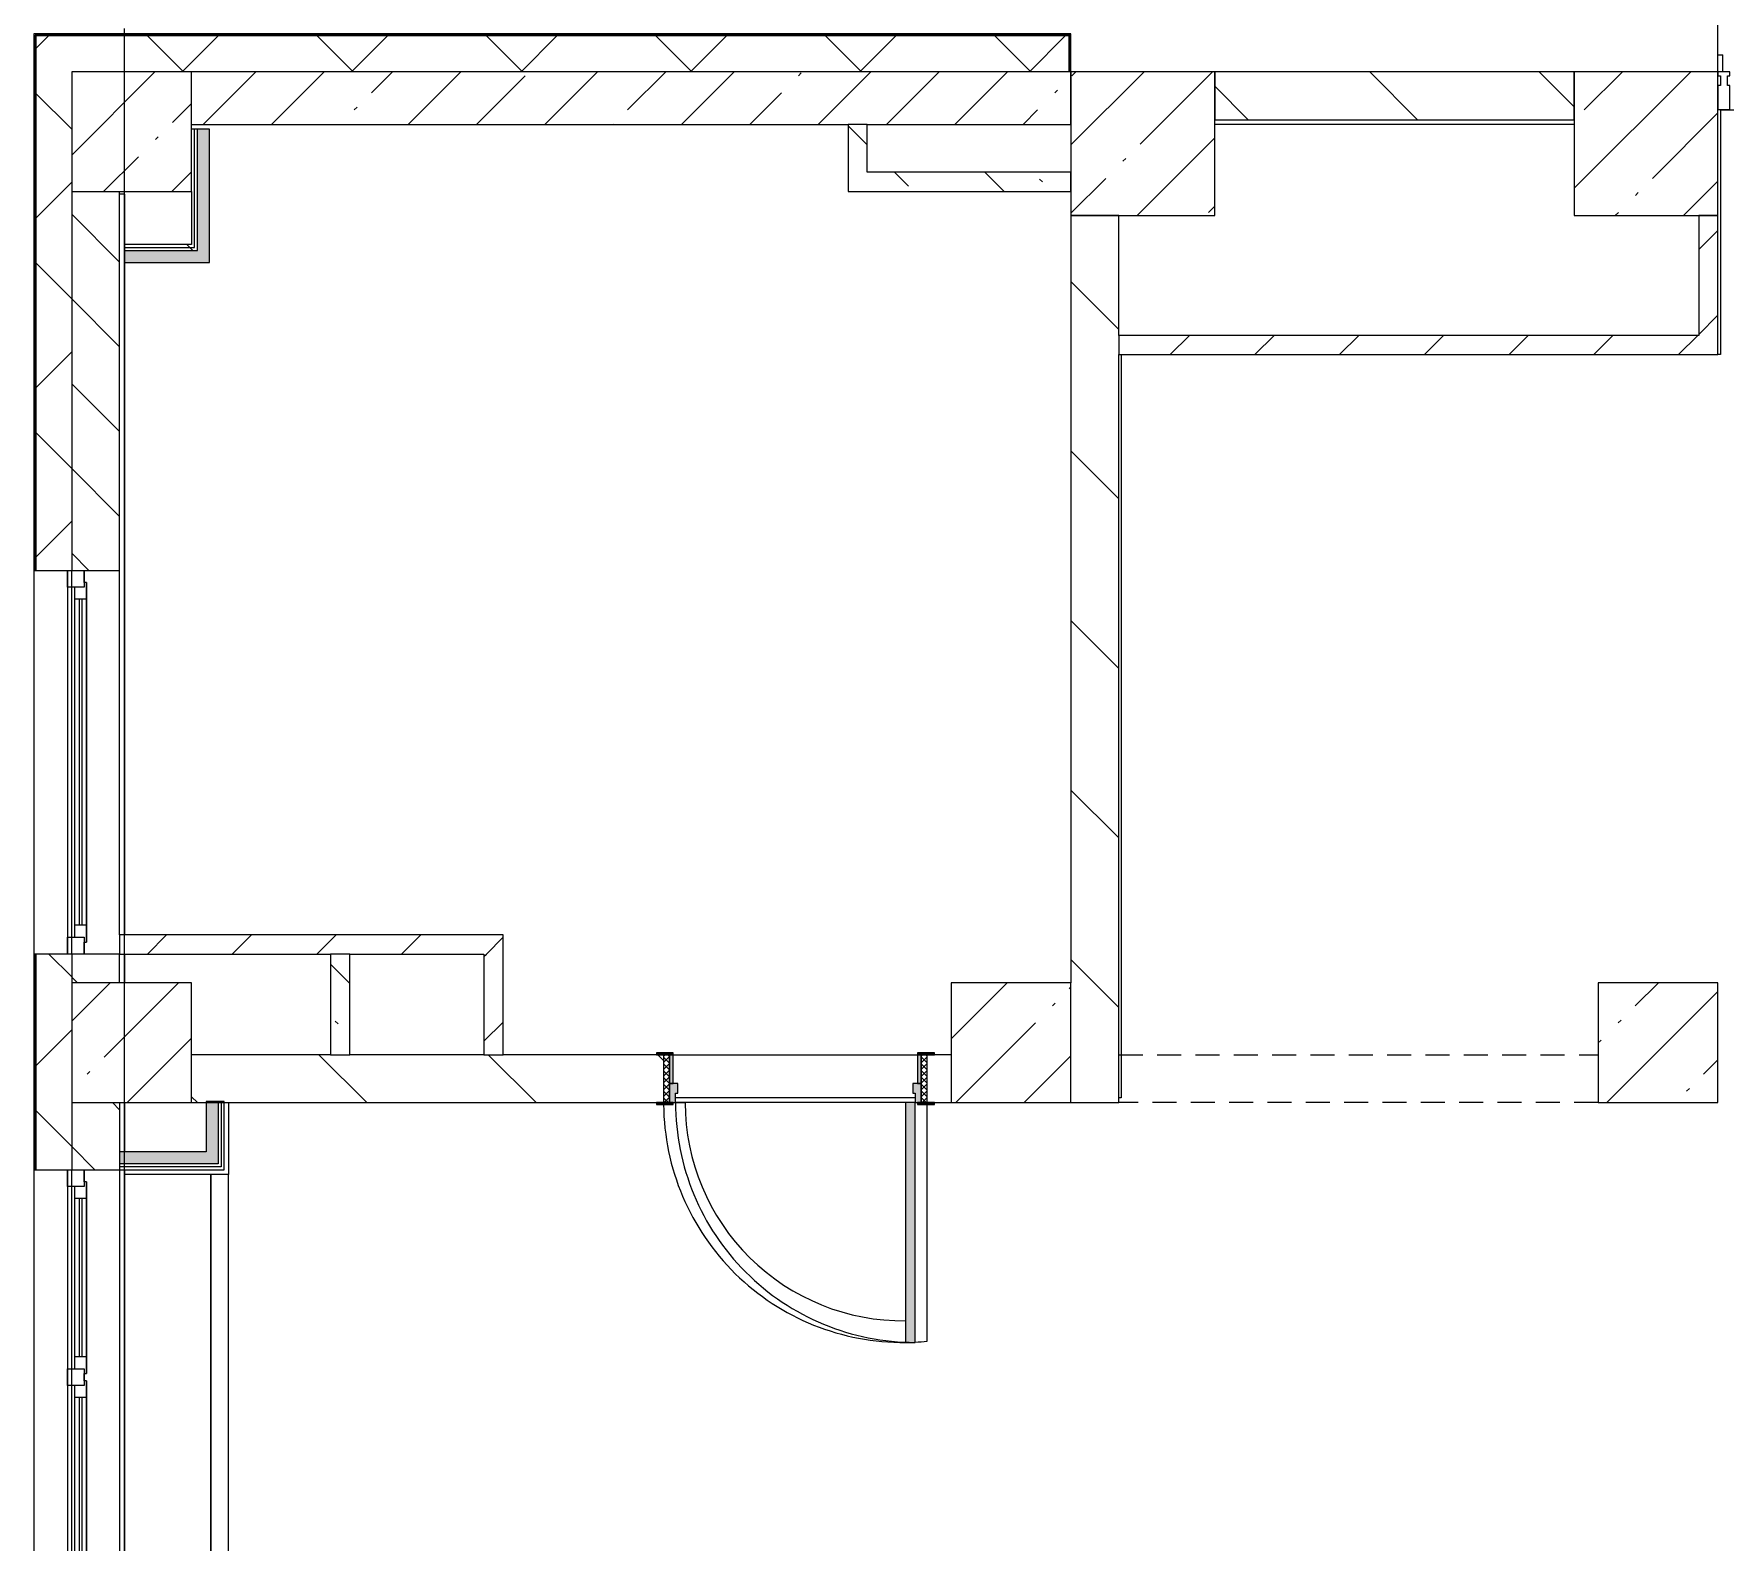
# Model space of a CAD drawing. Header units: millimetres. Extents: x 81037 to 284518, y -8553 to 29000.
# Drawn here: x 157240 to 164298, y 9067 to 15358 of the extents above; entities that cross this region are included whole.
import ezdxf

# ---------------------------------------------------------------- set-up
doc = ezdxf.new("R2010")
doc.units = ezdxf.units.MM
doc.linetypes.add('200_ШТРИХ__ш1_п0_6_', pattern=[160, 100, -60])
for name, color, linetype, lineweight in [('A-DETL-MBND-1', 7, '200_ШТРИХ__ш1_п0_6_', 9), ('A-GLAZ-2', 7, 'Continuous', 5), ('A-GLAZ-CWMG-2', 7, 'Continuous', 5), ('A-WALL', 7, 'Continuous', 9), ('A-WALL-4', 7, 'Continuous', 5), ('I-WALL-6', 7, 'Continuous', 5), ('S-COLS-1', 7, 'Continuous', 5), ('Оси', 7, 'Continuous', 9)]:
    doc.layers.add(name, color=color, linetype=linetype, lineweight=lineweight)
for name, color, linetype, lineweight, true_color in [('A-DOOR-4', 7, 'Continuous', 5, 0xe2e2e2), ('A-DOOR-5', 7, 'Continuous', 5, 0xaaaaaa), ('A-DOOR-FRAM-3', 7, 'Continuous', 5, 0xe2e2e2), ('A-DOOR-FRAM-5', 7, 'Continuous', 5, 0xaaaaaa), ('A-FLOR-2', 7, 'Continuous', 5, 0xaaaaaa), ('I-WALL-5', 7, 'Continuous', 9, 0xe7e7e7), ('I-WALL-8', 7, 'Continuous', 5, 0x787878)]:
    doc.layers.add(name, color=color, linetype=linetype, lineweight=lineweight, true_color=true_color)
pattern_1 = [(45, (157507.65, 0), (-285.123, 285.123), []), (45, (157792.77, 0), (-285.123, 285.123), [504.031, -100.806, 16.764, -84.042])]
pattern_2 = [(135, (157507.65, 0), (-353.553, -353.553), [])]
pattern_3 = [(45, (157507.65, 0), (-353.553, 353.553), []), (135, (157507.65, 0), (-353.553, -353.553), [])]
pattern_4 = [(45, (157507.65, 0), (-176.7767, 176.7767), [])]
pattern_5 = [(135, (157507.65, 0), (-377.17, -377.17), [533.4, -88.9, 17.78, -88.9]), (135, (157507.65, 376.94), (-377.17, -377.17), []), (50, (157507.65, 0), (637.645, -55.787), [66.675, -733.425]), (355, (157507.65, 0), (-123.35, 668.7), [53.34, -586.74]), (100.451, (157560.8, -4.65), (514.3, 612.908), [56.665, -623.315]), (46.184, (157507.65, 177.8), (948.776, -147.15), [100.01, -1100.137]), (96.636, (157586.7, 165.5), (830.91, 865.997), [85, -934.973]), (351.184, (157507.7, 177.8), (830.92, 865.99), [80.01, -880.11]), (21, (157596.55, 133.35), (530.65, -357.928), [66.675, -733.425]), (326, (157596.55, 133.35), (216.308, 644.658), [53.34, -586.74]), (71.451, (157640.8, 103.5), (746.96, 286.724), [56.665, -623.315]), (37.5, (157507.65, 0), (10.8105, 295.9426), [16.764, -562.864, 16.764, -578.866, -588.962]), (37.5, (157507.65, 0), (10.8105, 295.9426), [-1175.258, 16.764, -572.198]), (7.5, (157507.65, 0), (233.869, 350.632), [16.764, -322.834, 16.764, -549.529, -224.472]), (7.5, (157507.65, 0), (233.869, 350.632), [-905.891, 16.764, -207.708]), (327.5, (157309.4, 0), (474.568, -20.0513), [16.764, -205.486, 16.764, -676.656, -920.115]), (327.5, (157309.4, 0), (474.568, -20.0513), [-915.67, 16.764, -903.351]), (317.5, (157220.5, 0), (518.452, 88.993), [16.764, -272.161, 16.764, -443.738, -653.415]), (317.5, (157220.5, 0), (518.452, 88.993), [-749.427, 16.764, -636.65])]
pattern_6 = [(45, (157507.65, 0), (-530.33, 530.33), []), (135, (157507.65, 0), (-530.33, -530.33), [])]

# ---------------------------------------------------------------- blocks, each defined once
blk = doc.blocks.new('BSC_Колонна _Прямоугольная - 500х500-V87-2_1_3_птичка')
at = {"layer": 'S-COLS-1'}
h = blk.add_hatch(dxfattribs=at)
h.set_pattern_fill('FP_102', color=256, style=0, pattern_type=2)
h.set_pattern_definition([(45, (-140, -14950), (-285.123, 285.123), []), (45, (145.12, -14950), (-285.123, 285.123), [504.031, -100.806, 16.764, -84.042])])
h.paths.add_polyline_path([(-250, -250), (250, -250), (250, 250), (-250, 250)])
for p, q in [((250, 250), (-250, 250)), ((-250, 250), (-250, -250)), ((250, -250), (250, 250)), ((-250, -250), (250, -250))]:
    blk.add_line(p, q, dxfattribs=at)
blk = doc.blocks.new('110_Дверь_СКБ_1Ст_Внутренняя1 - Д-4к_п__1100x2100h_Артистические EI30-33310874-2_1_3_птичка')
at = {"layer": 'A-DOOR-4'}
h = blk.add_hatch(color=256, dxfattribs=at)
h.paths.add_polyline_path([(512.5, 100), (512.5, 60), (502.5, 60), (502.5, 20), (537.5, 20), (537.5, 100)])
h.paths.add_polyline_path([(-487.5, 100), (-512.5, 100), (-512.5, 20), (-477.5, 20), (-477.5, 60), (-487.5, 60)])
at = {"layer": 'A-DOOR-5'}
h = blk.add_hatch(dxfattribs=at)
h.set_pattern_fill('FP_22', color=256, style=0, pattern_type=2)
h.set_pattern_definition([(135, (1751.41, 164.685), (-14.14214, -14.14214), []), (225, (1751.41, 164.685), (14.14214, -14.14214), [])])
h.paths.add_polyline_path([(537.5, 100), (537.5, -100), (562.5, -100), (562.5, 100)])
at = {"layer": 'A-DOOR-FRAM-3'}
for points in [[(-447.5, 1100), (-487.5, 1100), (-487.5, 100), (-447.5, 100), (-447.5, 935.9)], [(-567.5, 108), (-567.5, 100), (-497.5, 100), (-497.5, 108)], [(592.5, 108), (522.5, 108), (522.5, 100), (592.5, 100)], [(-497.5, 20), (-512.5, 20), (-512.5, -100), (-497.5, -100)], [(537.5, 20), (522.5, 20), (522.5, -100), (537.5, -100)], [(-567.5, -100), (-567.5, -108), (-497.5, -108), (-497.5, -100)], [(522.5, -100), (522.5, -108), (592.5, -108), (592.5, -100)]]:
    blk.add_hatch(color=256, dxfattribs=at).paths.add_polyline_path(points)
at = {"layer": 'A-DOOR-FRAM-5'}
h = blk.add_hatch(dxfattribs=at)
h.set_pattern_fill('FP_23', color=256, style=0, pattern_type=2)
h.set_pattern_definition([(45, (-371.384, 164.685), (-14.1421, 14.1421), []), (135, (-371.384, 164.685), (-14.1421, -14.1421), [])])
h.paths.add_polyline_path([(-512.5, 100), (-537.5, 100), (-537.5, -100), (-512.5, -100)])
at = {"layer": 'A-DOOR-5'}
for p, q in [((-487.5, 1100), (-487.5, 100)), ((-447.5, 1100), (-487.5, 1100)), ((-447.5, 100), (-447.5, 1100)), ((-487.5, 100), (-447.5, 100))]:
    blk.add_line(p, q, dxfattribs=at)
blk.add_arc((-487.5, 100), 1000, 360, 90, dxfattribs=at)
at = {"layer": 'A-DOOR-FRAM-5'}
for p, q in [((-497.5, 108), (-567.5, 108)), ((-567.5, 108), (-567.5, 100)), ((-567.5, 100), (-497.5, 100)), ((-512.5, 100), (-537.5, 100)), ((-537.5, 100), (-537.5, -100)), ((-487.5, 100), (-512.5, 100)), ((-512.5, 100), (-512.5, 20)), ((-512.5, -100), (-512.5, 100)), ((-497.5, 100), (-512.5, 100)), ((-512.5, 100), (-512.5, 99)), ((-512.5, 99), (-497.5, 99)), ((-497.5, 100), (-497.5, 108)), ((-497.5, 99), (-497.5, 100)), ((-487.5, 60), (-487.5, 100)), ((512.5, 100), (512.5, 60)), ((537.5, 100), (512.5, 100)), ((592.5, 108), (522.5, 108)), ((522.5, 108), (522.5, 100)), ((537.5, 100), (522.5, 100)), ((522.5, 100), (522.5, 99)), ((522.5, 100), (592.5, 100)), ((522.5, 99), (537.5, 99)), ((537.5, 20), (537.5, 100)), ((562.5, 100), (537.5, 100)), ((537.5, 100), (537.5, -100)), ((537.5, 99), (537.5, 100)), ((562.5, -100), (562.5, 100)), ((592.5, 100), (592.5, 108)), ((-512.5, 20), (-477.5, 20)), ((-497.5, 20), (-512.5, 20)), ((-512.5, 20), (-512.5, -100)), ((-497.5, -100), (-497.5, 20)), ((-477.5, 60), (-487.5, 60)), ((-477.5, 20), (-477.5, 60)), ((512.5, 60), (502.5, 60)), ((502.5, 60), (502.5, 20)), ((502.5, 20), (537.5, 20)), ((537.5, 20), (522.5, 20)), ((522.5, 20), (522.5, -100)), ((537.5, -100), (537.5, 20)), ((-497.5, -100), (-567.5, -100)), ((-567.5, -100), (-567.5, -108)), ((-567.5, -108), (-497.5, -108)), ((-537.5, -100), (-512.5, -100)), ((-512.5, -100), (-497.5, -100)), ((-497.5, -108), (-497.5, -100)), ((522.5, -100), (537.5, -100)), ((592.5, -100), (522.5, -100)), ((522.5, -100), (522.5, -108)), ((522.5, -108), (592.5, -108)), ((537.5, -100), (562.5, -100)), ((592.5, -108), (592.5, -100))]:
    blk.add_line(p, q, dxfattribs=at)
blk = doc.blocks.new('BSC_Колонна _Прямоугольная - 500х500-22206884-2_1_3_птичка')
at = {"layer": 'S-COLS-1'}
h = blk.add_hatch(dxfattribs=at)
h.set_pattern_fill('FP_148', color=256, style=0, pattern_type=2)
h.set_pattern_definition([(45, (-6510, -11150), (-285.123, 285.123), []), (45, (-6224.88, -11150), (-285.123, 285.123), [504.031, -100.806, 16.764, -84.042])])
h.paths.add_polyline_path([(-250, -250), (250, -250), (250, 250), (-250, 250), (-250, 71)])
for p, q in [((250, 250), (-250, 250)), ((-250, 250), (-250, -250)), ((250, -250), (250, 250)), ((-250, -250), (250, -250))]:
    blk.add_line(p, q, dxfattribs=at)
blk = doc.blocks.new('BSC_Колонна _Прямоугольная - 500х500-V150-2_1_3_птичка')
at = {"layer": 'S-COLS-1'}
h = blk.add_hatch(dxfattribs=at)
h.set_pattern_fill('FP_149', color=256, style=0, pattern_type=2)
h.set_pattern_definition([(45, (-3810, -11150), (-285.123, 285.123), []), (45, (-3524.88, -11150), (-285.123, 285.123), [504.031, -100.806, 16.764, -84.042])])
h.paths.add_polyline_path([(-250, -250), (250, -250), (250, 250), (-250, 250), (-250, 71)])
for p, q in [((250, 250), (-250, 250)), ((-250, 250), (-250, -250)), ((250, -250), (250, 250)), ((-250, -250), (250, -250))]:
    blk.add_line(p, q, dxfattribs=at)
blk = doc.blocks.new('120_Окно_СКБ_1Ст - 120_Окно_СКБ_1Ст_1600х2500_h_ 2-22959204-2_1_3_птичка')
at = {"layer": 'A-GLAZ-2'}
for p, q in [((-800, -127), (-800, -57)), ((-800, -57), (-730, -57)), ((800, -57), (-800, -57)), ((-730, -57), (-730, -127)), ((730, -127), (730, -57)), ((730, -57), (800, -57)), ((800, -57), (800, -127)), ((-730, -127), (-800, -127)), ((-800, -127), (-750, -127)), ((-730, -127), (-750, -127)), ((-750, -127), (-750, -137)), ((-750, -137), (750, -137)), ((750, -137), (-750, -137)), ((730, -87), (-730, -87)), ((-730, -87), (-730, -127)), ((-680, -137), (-680, -87)), ((-680, -107), (680, -107)), ((680, -117), (-680, -117)), ((680, -137), (680, -87)), ((730, -127), (730, -87)), ((800, -127), (730, -127)), ((750, -127), (730, -127)), ((750, -127), (800, -127)), ((750, -137), (750, -127))]:
    blk.add_line(p, q, dxfattribs=at)
blk = doc.blocks.new('120_Окно_СКБ_2Ст - 120_Окно_СКБ_2Ст 2100х2500 _мал створка справа_-22445857-2_1_3_птичка')
at = {"layer": 'A-GLAZ-2'}
for p, q in [((-1050, -127), (-1050, -57)), ((-1050, -57), (-980, -57)), ((1050, -57), (-1050, -57)), ((-980, -57), (-980, -127)), ((150, -127), (150, -57)), ((150, -57), (220, -57)), ((220, -57), (220, -127)), ((980, -127), (980, -57)), ((980, -57), (1050, -57)), ((1050, -57), (1050, -127)), ((-980, -127), (-1050, -127)), ((-1050, -127), (-1000, -127)), ((-980, -127), (-1000, -127)), ((-1000, -127), (-1000, -137)), ((-1000, -137), (170, -137)), ((170, -137), (-1000, -137)), ((150, -87), (-980, -87)), ((-980, -87), (-980, -127)), ((-930, -137), (-930, -87)), ((-930, -107), (100, -107)), ((100, -117), (-930, -117)), ((100, -137), (100, -87)), ((150, -127), (150, -87)), ((220, -127), (150, -127)), ((170, -127), (150, -127)), ((170, -127), (200, -127)), ((170, -137), (170, -127)), ((220, -127), (200, -127)), ((200, -127), (200, -137)), ((200, -137), (1000, -137)), ((1000, -137), (200, -137)), ((980, -87), (220, -87)), ((220, -87), (220, -127)), ((270, -137), (270, -87)), ((270, -107), (930, -107)), ((930, -117), (270, -117)), ((930, -137), (930, -87)), ((980, -127), (980, -87)), ((1050, -127), (980, -127)), ((1000, -127), (980, -127)), ((1000, -127), (1050, -127)), ((1000, -137), (1000, -127))]:
    blk.add_line(p, q, dxfattribs=at)
blk = doc.blocks.new('BSC_Колонна _Прямоугольная - 500х500-V159-2_1_3_птичка')
at = {"layer": 'S-COLS-1'}
h = blk.add_hatch(dxfattribs=at)
h.set_pattern_fill('FP_157', color=256, style=0, pattern_type=2)
h.set_pattern_definition([(45, (-140, -11150), (-285.123, 285.123), []), (45, (145.12, -11150), (-285.123, 285.123), [504.031, -100.806, 16.764, -84.042])])
h.paths.add_polyline_path([(-250, -250), (250, -250), (250, 250), (-250, 250), (-250, 71)])
for p, q in [((250, 250), (-250, 250)), ((-250, 250), (-250, -250)), ((250, -250), (250, 250)), ((-250, -250), (250, -250))]:
    blk.add_line(p, q, dxfattribs=at)
blk = doc.blocks.new('Прямоугольный импост - Импост структурный с накладкой - 160мм-23997897-2_1_3_птичка')
at = {"layer": 'A-GLAZ-CWMG-2'}
for p, q in [((0, 140), (-50, 140)), ((-50, 140), (-50, 40)), ((0, 40), (0, 140)), ((-50, 40), (-40, 40)), ((-40, 0), (-50, 0)), ((-50, 0), (-50, -17)), ((-40, 40), (-40, 0)), ((-10, 0), (-10, 40)), ((-10, 40), (0, 40)), ((0, 0), (-10, 0)), ((0, -17), (0, 0)), ((-50, -17), (0, -17))]:
    blk.add_line(p, q, dxfattribs=at)
blk = doc.blocks.new('Зашивка приборов отопления42 - Зашивка приборов отопления-33374801-2_1_3_птичка')
at = {"layer": 'A-WALL-4'}
for p, q in [((37471.9, 23439), (35371.9, 23439)), ((37471.9, 23079), (37471.9, 23439)), ((35371.9, 23079), (37471.9, 23079)), ((37471.9, 23079), (35371.9, 23079)), ((37471.9, 23004), (37471.9, 23079)), ((35371.9, 23004), (37471.9, 23004))]:
    blk.add_line(p, q, dxfattribs=at)

msp = doc.modelspace()

# ---------------------------------------------------------------- hatches: boundary and pattern name
at = {"layer": 'A-WALL-4'}
h = msp.add_hatch(dxfattribs=at)
h.set_pattern_fill('FP_71', color=256, style=0, pattern_type=2)
h.set_pattern_definition(pattern_3)
h.paths.add_polyline_path([(157397.7, -100), (157397.7, 5220), (157247.7, 5220), (157247.7, -100)])
h.paths.add_polyline_path([(157247.7, 7320), (157397.7, 7320), (157397.7, 8520), (157247.7, 8520), (157247.7, 7750.3)])
h.paths.add_polyline_path([(157292, 10620), (157397.7, 10620), (157397.7, 11520), (157247.7, 11520), (157247.7, 10620)])
h.paths.add_polyline_path([(157397.7, 13120), (157397.7, 15350), (157247.7, 15350), (157247.7, 13120)])
h = msp.add_hatch(dxfattribs=at)
h.set_pattern_fill('FP_71', color=256, style=0, pattern_type=2)
h.set_pattern_definition(pattern_3)
h.paths.add_polyline_path([(161559.7, 15200), (161559.7, 15350), (157397.7, 15350), (157397.7, 15200), (161002, 15200)])
h = msp.add_hatch(dxfattribs=at)
h.set_pattern_fill('FP_81', color=256, style=0, pattern_type=2)
h.set_pattern_definition([(135, (157507.65, 0), (-176.7767, -176.7767), [])])
h.paths.add_polyline_path([(157597.7, 7900), (157597.7, 8520), (157397.7, 8520), (157397.7, 7900)])
h.paths.add_polyline_path([(157397.7, 10620), (157597.7, 10620), (157597.7, 10900), (157397.7, 10900), (157397.7, 10642.6)])
h.paths.add_polyline_path([(157397.7, 11400), (157597.7, 11400), (157597.7, 11520), (157397.7, 11520)])
h.paths.add_polyline_path([(157597.7, 13120), (157597.7, 14700), (157397.7, 14700), (157397.7, 13120)])
at = {"layer": 'I-WALL-5'}
for points in [[(157972.7, 14405), (157972.7, 14960), (157922.7, 14960), (157922.7, 14405)], [(157922.7, 14405), (157922.7, 14455), (157617.7, 14455), (157617.7, 14405), (157897.7, 14405)], [(158008.7, 10695), (158008.7, 10905), (157958.7, 10905), (157958.7, 10695)], [(157597.7, 10645), (158008.7, 10645), (158008.7, 10695), (157597.7, 10695)]]:
    msp.add_hatch(color=256, dxfattribs=at).paths.add_polyline_path(points)
at = {"layer": 'I-WALL-6'}
h = msp.add_hatch(dxfattribs=at)
h.set_pattern_fill('FP_79', color=256, style=0, pattern_type=2)
h.set_pattern_definition(pattern_1)
h.paths.add_polyline_path([(160074.5, 14980), (161567.7, 14980), (161567.7, 15200), (157897.7, 15200), (157897.7, 14980), (158219.5, 14980)])
h = msp.add_hatch(dxfattribs=at)
h.set_pattern_fill('FP_82', color=256, style=0, pattern_type=2)
h.set_pattern_definition(pattern_2)
h.paths.add_polyline_path([(163667.7, 15000), (163667.7, 15200), (162167.7, 15200), (162167.7, 15000), (162857.1, 15000)])
h = msp.add_hatch(dxfattribs=at)
h.set_pattern_fill('FP_82', color=256, style=0, pattern_type=2)
h.set_pattern_definition(pattern_2)
h.paths.add_polyline_path([(161767.7, 10900), (161767.7, 14600), (161567.7, 14600), (161567.7, 10900)])
h = msp.add_hatch(dxfattribs=at)
h.set_pattern_fill('FP_83', color=256, style=0, pattern_type=2)
h.set_pattern_definition(pattern_4)
h.paths.add_polyline_path([(164267.7, 14100), (164267.7, 14600), (164187.7, 14600), (164187.7, 14100)])
h = msp.add_hatch(dxfattribs=at)
h.set_pattern_fill('FP_165', color=256, style=0, pattern_type=2)
h.set_pattern_definition(pattern_6)
h.paths.add_polyline_path([(157617.7, 14467.5), (157897.7, 14467.5), (157897.7, 14480), (157617.7, 14480)])
h = msp.add_hatch(dxfattribs=at)
h.set_pattern_fill('FP_165', color=256, style=0, pattern_type=2)
h.set_pattern_definition(pattern_6)
h.paths.add_polyline_path([(157617.7, 14455), (157910.2, 14455), (157910.2, 14467.5), (157617.7, 14467.5)])
h = msp.add_hatch(dxfattribs=at)
h.set_pattern_fill('FP_83', color=256, style=0, pattern_type=2)
h.set_pattern_definition(pattern_4)
h.paths.add_polyline_path([(164267.7, 14020), (164267.7, 14100), (161767.7, 14100), (161767.7, 14020), (163784.6, 14020)])
h = msp.add_hatch(dxfattribs=at)
h.set_pattern_fill('FP_83', color=256, style=0, pattern_type=2)
h.set_pattern_definition(pattern_4)
h.paths.add_polyline_path([(159197.7, 11520), (159197.7, 11600), (157597.7, 11600), (157597.7, 11520), (159117.7, 11520)])
h = msp.add_hatch(dxfattribs=at)
h.set_pattern_fill('FP_83', color=256, style=0, pattern_type=2)
h.set_pattern_definition(pattern_4)
h.paths.add_polyline_path([(159197.7, 11100), (159197.7, 11520), (159117.7, 11520), (159117.7, 11100)])
h = msp.add_hatch(dxfattribs=at)
h.set_pattern_fill('FP_82', color=256, style=0, pattern_type=2)
h.set_pattern_definition(pattern_2)
h.paths.add_polyline_path([(158219.5, 10900), (159867.7, 10900), (159867.7, 11100), (157897.7, 11100), (157897.7, 10900)])
h.paths.add_polyline_path([(161067.7, 10900), (161067.7, 11100), (160967.7, 11100), (160967.7, 10900), (160997.7, 10900)])
at = {"layer": 'I-WALL-8'}
h = msp.add_hatch(dxfattribs=at)
h.set_pattern_fill('FP_86', color=256, style=0, pattern_type=2)
h.set_pattern_definition(pattern_5)
h.paths.add_polyline_path([(160717.7, 14700.7), (160717.7, 14980), (160637.7, 14980), (160637.7, 14700.7)])
h = msp.add_hatch(dxfattribs=at)
h.set_pattern_fill('FP_86', color=256, style=0, pattern_type=2)
h.set_pattern_definition(pattern_5)
h.paths.add_polyline_path([(160717.7, 14700.7), (161567.7, 14700.7), (161567.7, 14780.7), (160717.7, 14780.7)])
h = msp.add_hatch(dxfattribs=at)
h.set_pattern_fill('FP_86', color=256, style=0, pattern_type=2)
h.set_pattern_definition(pattern_5)
h.paths.add_polyline_path([(158557.7, 11100), (158557.7, 11520), (158477.7, 11520), (158477.7, 11100)])
at = {"layer": 'S-COLS-1'}
h = msp.add_hatch(dxfattribs=at)
h.set_pattern_fill('FP_79', color=256, style=0, pattern_type=2)
h.set_pattern_definition(pattern_1)
h.paths.add_polyline_path([(162167.7, 14600), (162167.7, 15200), (161567.7, 15200), (161567.7, 14600), (161929.6, 14600)])
h = msp.add_hatch(dxfattribs=at)
h.set_pattern_fill('FP_79', color=256, style=0, pattern_type=2)
h.set_pattern_definition(pattern_1)
h.paths.add_polyline_path([(164267.7, 14600), (164267.7, 15200), (163667.7, 15200), (163667.7, 14600), (163784.6, 14600)])

# ---------------------------------------------------------------- linework, layer by layer
at = {"layer": 'A-DETL-MBND-1'}
for p, q in [((164267.7, 15270), (164287.7, 15270)), ((164287.7, 15200), (164287.7, 15270)), ((161767.7, 11100), (163767.7, 11100)), ((163767.7, 10900), (161767.7, 10900))]:
    msp.add_line(p, q, dxfattribs=at)
at = {"layer": 'A-FLOR-2'}
for p, q in [((164267.7, 15200), (164267.7, 20770)), ((171217.7, 15040), (164277.7, 15040)), ((164277.7, 15040), (164277.7, 14020)), ((163667.7, 14980), (162167.7, 14980)), ((161777.7, 14020), (161777.7, 10920)), ((164277.7, 14020), (164267.7, 14020)), ((158052.7, 10900), (158052.7, 10600)), ((159957.7, 10899), (159907.7, 10899)), ((160917.7, 10920), (159917.7, 10920)), ((160967.7, 9905), (160967.7, 10892)), ((161777.7, 10920), (161767.7, 10920))]:
    msp.add_line(p, q, dxfattribs=at)
for radius, start, end in [(1000, 180.45922, 270.57477), (910, 180.06296, 270.62964), (1000, 272.87006, 275.73917)]:
    msp.add_arc((160867.7, 10900), radius, start, end, dxfattribs=at)
at = {"layer": 'A-WALL'}
for p, q in [((157397.7, 15358), (157244.7, 15358)), ((161562.7, 15353), (157244.7, 15353)), ((157244.7, 15353), (157244.7, 13120)), ((161559.7, 15350), (157247.7, 15350)), ((157247.7, 15350), (157247.7, 13120)), ((161559.7, 15200), (161559.7, 15350)), ((161562.7, 15200), (161562.7, 15353)), ((160717.7, 14980), (160637.7, 14980)), ((157910.2, 14467.5), (157910.2, 14960)), ((157922.7, 14455), (157922.7, 14960)), ((157397.7, 14700), (157397.7, 13120)), ((157617.7, 14467.5), (157910.2, 14467.5)), ((157617.7, 14455), (157922.7, 14455)), ((161767.7, 14100), (161767.7, 14020)), ((157244.7, 11520), (157244.7, 10620)), ((157247.7, 11520), (157247.7, 10620)), ((157397.7, 11520), (157397.7, 11400)), ((158557.7, 11520), (158477.7, 11520)), ((158477.7, 11100), (158557.7, 11100)), ((159117.7, 11100), (159197.7, 11100)), ((157397.7, 10900), (157397.7, 10620)), ((158008.7, 10905), (158008.7, 10645)), ((158021.2, 10905), (158021.2, 10632.5)), ((158008.7, 10645), (157597.7, 10645)), ((158021.2, 10632.5), (157597.7, 10632.5))]:
    msp.add_line(p, q, dxfattribs=at)
at = {"layer": 'A-WALL-4'}
for p, q in [((161567.7, 15358), (157239.7, 15358)), ((157239.7, 15358), (157239.7, -258)), ((161567.7, 15200), (161567.7, 15358)), ((157597.7, 11600), (157597.7, 14700)), ((157239.7, 13120), (157597.7, 13120)), ((157597.7, 11520), (157239.7, 11520)), ((157597.7, 11400), (157597.7, 11520)), ((157597.7, 10900), (157597.7, 8500)), ((157239.7, 10620), (157597.7, 10620))]:
    msp.add_line(p, q, dxfattribs=at)
at = {"layer": 'I-WALL-6'}
for p, q in [((161567.7, 15200), (157897.7, 15200)), ((161567.7, 14980), (161567.7, 15200)), ((163667.7, 15200), (162167.7, 15200)), ((162167.7, 15200), (162167.7, 15000)), ((163667.7, 15000), (163667.7, 15200)), ((157897.7, 14980), (160637.7, 14980)), ((160637.7, 14980), (160637.7, 14700.7)), ((160717.7, 14980), (161567.7, 14980)), ((160717.7, 14780.7), (160717.7, 14980)), ((162167.7, 15000), (163667.7, 15000)), ((157972.7, 14960), (157897.7, 14960)), ((157972.7, 14405), (157972.7, 14960)), ((161567.7, 14780.7), (160717.7, 14780.7)), ((161567.7, 14700.7), (161567.7, 14780.7)), ((157617.7, 14690), (157597.7, 14690)), ((157617.7, 14690), (157617.7, 11600)), ((157897.7, 14700), (157897.7, 14480)), ((160637.7, 14700.7), (161567.7, 14700.7)), ((161567.7, 14600), (161567.7, 11400)), ((161767.7, 14600), (161567.7, 14600)), ((161767.7, 14100), (161767.7, 14600)), ((164267.7, 14600), (164187.7, 14600)), ((164187.7, 14600), (164187.7, 14100)), ((164267.7, 14020), (164267.7, 14600)), ((157897.7, 14480), (157617.7, 14480)), ((157617.7, 14405), (157972.7, 14405)), ((164187.7, 14100), (161767.7, 14100)), ((161767.7, 10900), (161767.7, 14020)), ((161767.7, 14020), (164267.7, 14020)), ((157397.7, 11520), (157397.7, 13120)), ((159197.7, 11600), (157597.7, 11600)), ((157597.7, 11600), (157597.7, 11520)), ((159197.7, 11100), (159197.7, 11600)), ((157597.7, 11520), (158477.7, 11520)), ((157617.7, 11520), (157617.7, 11400)), ((158477.7, 11520), (158477.7, 11100)), ((158557.7, 11520), (159117.7, 11520)), ((158557.7, 11100), (158557.7, 11520)), ((159117.7, 11520), (159117.7, 11100)), ((158477.7, 11100), (157897.7, 11100)), ((159117.7, 11100), (158557.7, 11100)), ((159837.7, 11100), (159197.7, 11100)), ((159907.7, 11100), (160927.7, 11100)), ((161067.7, 11100), (160997.7, 11100)), ((157617.7, 10900), (157617.7, 10695)), ((157897.7, 10900), (159837.7, 10900)), ((158033.7, 10905), (157958.7, 10905)), ((157958.7, 10905), (157958.7, 10695)), ((158033.7, 10620), (158033.7, 10905)), ((160877.7, 10900), (159917.7, 10900)), ((160997.7, 10900), (161067.7, 10900)), ((161567.7, 10900), (161767.7, 10900)), ((157958.7, 10695), (157597.7, 10695)), ((157397.7, 8520), (157397.7, 10620)), ((157597.7, 10620), (158033.7, 10620)), ((157617.7, 10620), (157617.7, 8500))]:
    msp.add_line(p, q, dxfattribs=at)
at = {"layer": 'S-COLS-1'}
for p, q in [((162167.7, 15200), (161567.7, 15200)), ((161567.7, 15200), (161567.7, 14600)), ((162167.7, 15000), (162167.7, 15200)), ((164267.7, 15200), (163667.7, 15200)), ((163667.7, 15200), (163667.7, 14600)), ((164267.7, 14600), (164267.7, 15200)), ((162167.7, 14600), (162167.7, 15000)), ((161567.7, 14600), (161767.7, 14600)), ((161767.7, 14600), (162167.7, 14600)), ((163667.7, 14600), (164267.7, 14600))]:
    msp.add_line(p, q, dxfattribs=at)
at = {"layer": 'Оси'}
msp.add_line((157617.7, 5439), (157617.7, 15380), dxfattribs=at)

# ---------------------------------------------------------------- block references
at = {"layer": 'A-DOOR-5', "rotation": 180}
msp.add_blockref('110_Дверь_СКБ_1Ст_Внутренняя1 - Д-4к_п__1100x2100h_Артистические EI30-33310874-2_1_3_птичка', (160430.2, 11000), dxfattribs=at)
at = {"layer": 'A-GLAZ-2', "rotation": 89.99999999999993}
for name, p in [('120_Окно_СКБ_1Ст - 120_Окно_СКБ_1Ст_1600х2500_h_ 2-22959204-2_1_3_птичка', (157322.7, 12320)), ('120_Окно_СКБ_2Ст - 120_Окно_СКБ_2Ст 2100х2500 _мал створка справа_-22445857-2_1_3_птичка', (157322.7, 9570))]:
    msp.add_blockref(name, p, dxfattribs=at)
at = {"layer": 'A-GLAZ-CWMG-2', "rotation": 180}
msp.add_blockref('Прямоугольный импост - Импост структурный с накладкой - 160мм-23997897-2_1_3_птичка', (164267.7, 15183), dxfattribs=at)
at = {"layer": 'A-WALL-4', "rotation": 90.0000000000001}
msp.add_blockref('Зашивка приборов отопления42 - Зашивка приборов отопления-33374801-2_1_3_птичка', (181056.7, -26871.9), dxfattribs=at)
at = {"layer": 'S-COLS-1'}
for name, p in [('BSC_Колонна _Прямоугольная - 500х500-V87-2_1_3_птичка', (157647.7, 14950)), ('BSC_Колонна _Прямоугольная - 500х500-V159-2_1_3_птичка', (157647.7, 11150)), ('BSC_Колонна _Прямоугольная - 500х500-V150-2_1_3_птичка', (161317.7, 11150)), ('BSC_Колонна _Прямоугольная - 500х500-22206884-2_1_3_птичка', (164017.7, 11150))]:
    msp.add_blockref(name, p, dxfattribs=at)

doc.saveas('drawing.dxf')
